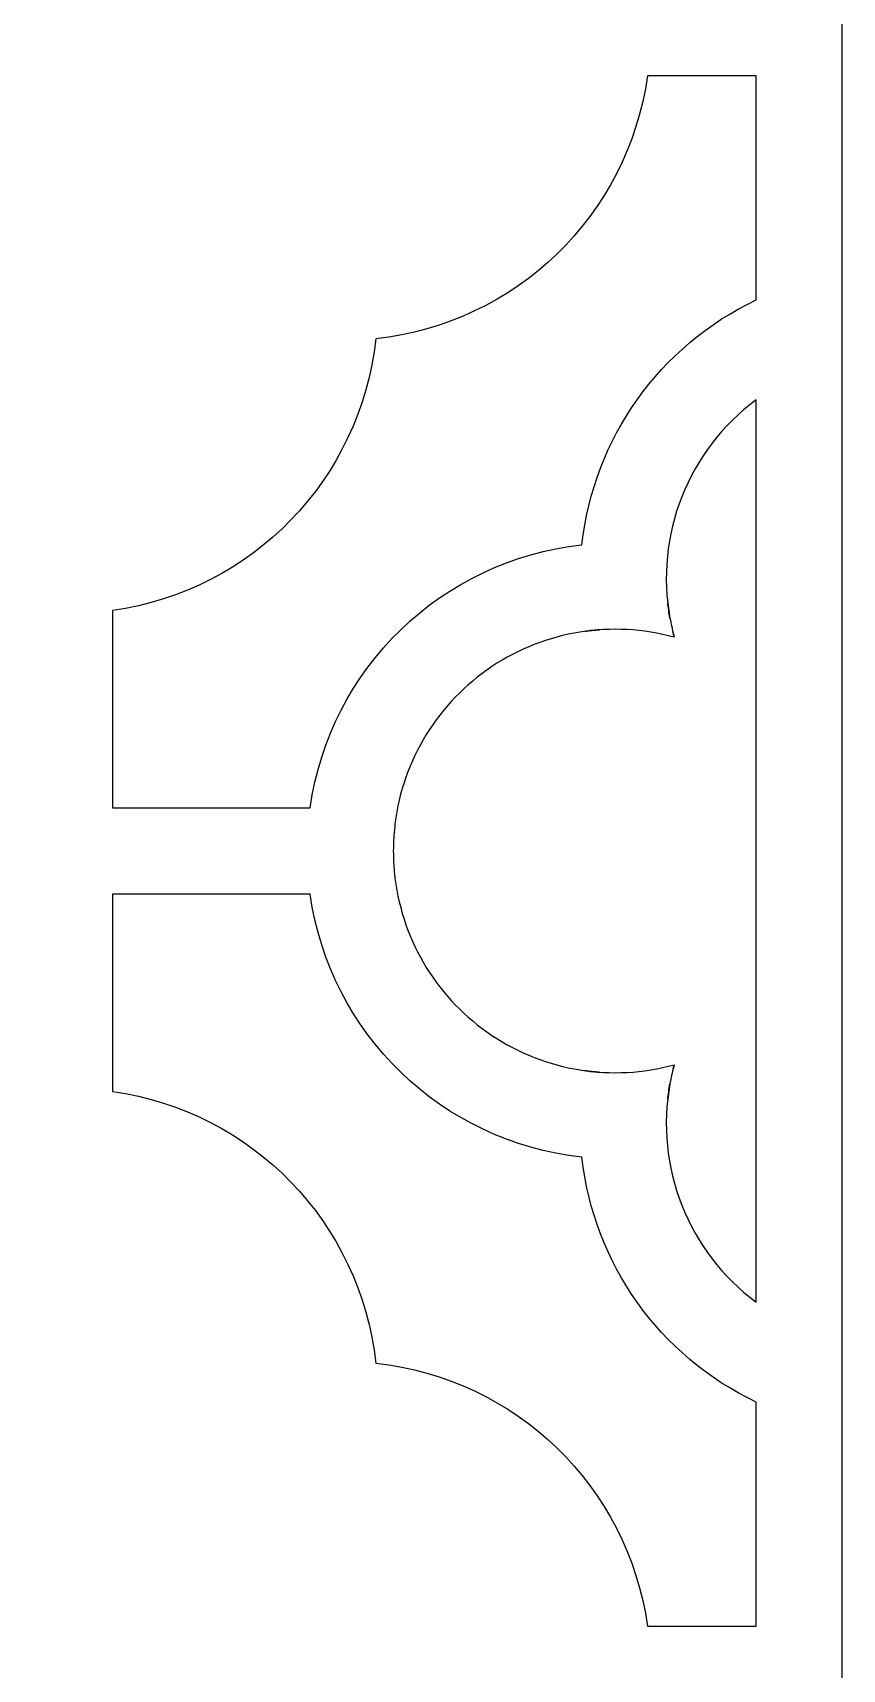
# Model space of a CAD drawing. Header units: centimetres. Extents: x -8.6 to 7.4, y -2.5 to 11.8.
# Drawn here: x 6.103 to 7.373, y 4.664 to 7.233 of the extents above; entities that cross this region are included whole.
import ezdxf

# ---------------------------------------------------------------- set-up
doc = ezdxf.new("R2010")
doc.units = ezdxf.units.CM
doc.header["$MEASUREMENT"] = 0
doc.layers.add('layer 1', color=7, linetype='Continuous')

msp = doc.modelspace()

# ---------------------------------------------------------------- linework, layer by layer
at = {"layer": 'layer 1', "color": 242}
for points, knots in [([(-0.18941, 11.81631), (-0.18941, 11.81631), (-0.0542, 11.81631), (-0.0542, 11.81631), (-0.0542, 11.81631), (-0.0542, 11.81631), (7.23783, 11.81631), (7.23783, 11.81631), (7.23783, 11.81631), (7.23783, 11.81631), (7.37304, 11.81631), (7.37304, 11.81631), (7.37304, 11.81631), (7.37304, 11.81631), (7.37304, 11.6811), (7.37304, 11.6811), (7.37304, 11.6811), (7.37304, 11.6811), (7.37304, -2.35212), (7.37304, -2.35212), (7.37304, -2.35212), (7.37304, -2.35212), (7.37304, -2.48733), (7.37304, -2.48733), (7.37304, -2.48733), (7.37304, -2.48733), (7.23783, -2.48733), (7.23783, -2.48733), (7.23783, -2.48733), (7.23783, -2.48733), (-0.0542, -2.48733), (-0.0542, -2.48733), (-0.0542, -2.48733), (-0.0542, -2.48733), (-0.18941, -2.48733), (-0.18941, -2.48733), (-0.18941, -2.48733), (-0.18941, -2.48733), (-0.18941, -2.35212), (-0.18941, -2.35212), (-0.18941, -2.35212), (-0.18941, -2.35212), (-0.18941, 11.6811), (-0.18941, 11.6811), (-0.18941, 11.6811), (-0.18941, 11.6811), (-0.18941, 11.81631), (-0.18941, 11.81631)], [0, 0, 0, 0, 0.0769231, 0.0769231, 0.0769231, 0.0769231, 0.1538462, 0.1538462, 0.1538462, 0.1538462, 0.2307692, 0.2307692, 0.2307692, 0.2307692, 0.3076923, 0.3076923, 0.3076923, 0.3076923, 0.3846154, 0.3846154, 0.3846154, 0.3846154, 0.4615385, 0.4615385, 0.4615385, 0.4615385, 0.5384615, 0.5384615, 0.5384615, 0.5384615, 0.6153846, 0.6153846, 0.6153846, 0.6153846, 0.6923077, 0.6923077, 0.6923077, 0.6923077, 0.7692308, 0.7692308, 0.7692308, 0.7692308, 0.8461538, 0.8461538, 0.8461538, 0.8461538, 1, 1, 1, 1]), ([(7.23783, 6.81388), (7.08616, 6.74174), (6.98275, 6.59631), (6.96458, 6.42934), (6.96458, 6.42934), (6.74451, 6.40564), (6.56879, 6.23571), (6.53814, 6.01649), (6.53814, 6.01649), (6.53814, 6.01649), (6.41792, 6.01649), (6.41792, 6.01649), (6.41792, 6.01649), (6.41792, 6.01649), (6.22822, 6.01649), (6.22822, 6.01649), (6.22822, 6.01649), (6.22822, 6.01649), (6.22822, 6.12931), (6.22822, 6.12931), (6.22822, 6.12931), (6.22822, 6.12931), (6.22822, 6.22786), (6.22822, 6.22786), (6.22822, 6.22786), (6.22822, 6.22786), (6.22822, 6.26115), (6.22822, 6.26115), (6.22822, 6.26115), (6.22822, 6.26115), (6.22822, 6.32643), (6.22822, 6.32643), (6.22822, 6.32643), (6.4474, 6.35723), (6.61753, 6.53276), (6.64106, 6.75284), (6.64106, 6.75284), (6.86113, 6.77655), (7.03684, 6.94649), (7.06749, 7.16569), (7.06749, 7.16569), (7.06749, 7.16569), (7.18756, 7.16569), (7.18756, 7.16569), (7.18756, 7.16569), (7.18756, 7.16569), (7.22483, 7.16569), (7.22483, 7.16569), (7.22483, 7.16569), (7.22483, 7.16569), (7.23783, 7.16569), (7.23783, 7.16569), (7.23783, 7.16569), (7.23783, 7.16569), (7.23783, 6.81388), (7.23783, 6.81388)], [0, 0, 0, 0, 0.0666667, 0.0666667, 0.0666667, 0.0666667, 0.1333333, 0.1333333, 0.1333333, 0.1333333, 0.2, 0.2, 0.2, 0.2, 0.2666667, 0.2666667, 0.2666667, 0.2666667, 0.3333333, 0.3333333, 0.3333333, 0.3333333, 0.4, 0.4, 0.4, 0.4, 0.4666667, 0.4666667, 0.4666667, 0.4666667, 0.5333333, 0.5333333, 0.5333333, 0.5333333, 0.6, 0.6, 0.6, 0.6, 0.6666667, 0.6666667, 0.6666667, 0.6666667, 0.7333333, 0.7333333, 0.7333333, 0.7333333, 0.8, 0.8, 0.8, 0.8, 0.8666667, 0.8666667, 0.8666667, 0.8666667, 1, 1, 1, 1]), ([(7.23783, 5.24094), (7.18562, 5.2797), (7.14526, 5.33233), (7.12135, 5.39281), (7.12135, 5.39281), (7.09743, 5.45329), (7.09095, 5.5193), (7.10264, 5.58328), (7.10264, 5.58328), (7.10119, 5.5753), (7.10002, 5.56728), (7.09912, 5.55922), (7.09912, 5.55922), (7.10013, 5.56842), (7.10152, 5.57759), (7.10327, 5.58668), (7.10327, 5.58668), (7.105, 5.59566), (7.10708, 5.60456), (7.10952, 5.61337), (7.10952, 5.61337), (7.10952, 5.61337), (7.1078, 5.60707), (7.1078, 5.60707), (7.1078, 5.60707), (7.1078, 5.60707), (7.10944, 5.61336), (7.10944, 5.61336), (7.10944, 5.61336), (7.01192, 5.58648), (6.90746, 5.60335), (6.82332, 5.6595), (6.82332, 5.6595), (6.73916, 5.71566), (6.68363, 5.80579), (6.67124, 5.90621), (6.67124, 5.90621), (6.67124, 5.90621), (6.671, 5.90831), (6.671, 5.90831), (6.671, 5.90831), (6.67059, 5.91183), (6.67023, 5.91535), (6.66992, 5.91888), (6.66992, 5.91888), (6.66992, 5.91888), (6.66945, 5.92527), (6.66945, 5.92527), (6.66945, 5.92527), (6.66945, 5.92527), (6.6693, 5.92741), (6.6693, 5.92741), (6.6693, 5.92741), (6.6693, 5.92741), (6.66904, 5.93161), (6.66904, 5.93161), (6.66904, 5.93161), (6.66904, 5.93161), (6.66896, 5.93381), (6.66896, 5.93381), (6.66896, 5.93381), (6.66896, 5.93381), (6.66885, 5.93655), (6.66885, 5.93655), (6.66885, 5.93655), (6.66885, 5.93655), (6.66881, 5.93811), (6.66881, 5.93811), (6.66881, 5.93811), (6.66881, 5.93811), (6.66873, 5.93992), (6.66873, 5.93992), (6.66873, 5.93992), (6.66873, 5.93992), (6.66871, 5.94217), (6.66871, 5.94217), (6.66871, 5.94217), (6.66871, 5.94217), (6.66869, 5.94354), (6.66869, 5.94354), (6.66869, 5.94354), (6.66869, 5.94354), (6.66864, 5.94568), (6.66864, 5.94568), (6.66864, 5.94568), (6.66864, 5.94568), (6.66863, 5.94783), (6.66863, 5.94783), (6.66863, 5.94783), (6.66863, 5.94783), (6.66863, 5.94999), (6.66863, 5.94999), (6.66863, 5.94999), (6.66863, 5.94999), (6.66864, 5.95217), (6.66864, 5.95217), (6.66864, 5.95217), (6.66864, 5.95217), (6.66867, 5.95399), (6.66867, 5.95399), (6.66867, 5.95399), (6.66867, 5.95399), (6.66869, 5.9554), (6.66869, 5.9554), (6.66869, 5.9554), (6.66869, 5.9554), (6.66873, 5.95756), (6.66873, 5.95756), (6.66873, 5.95756), (6.66873, 5.95756), (6.66881, 5.9597), (6.66881, 5.9597), (6.66881, 5.9597), (6.66881, 5.9597), (6.66885, 5.96126), (6.66885, 5.96126), (6.66885, 5.96126), (6.66885, 5.96126), (6.66892, 5.96294), (6.66892, 5.96294), (6.66892, 5.96294), (6.66892, 5.96294), (6.66899, 5.96509), (6.66899, 5.96509), (6.66899, 5.96509), (6.66899, 5.96509), (6.6693, 5.97036), (6.6693, 5.97036), (6.6693, 5.97036), (6.6693, 5.97036), (6.66945, 5.97258), (6.66945, 5.97258), (6.66945, 5.97258), (6.66945, 5.97258), (6.66983, 5.97791), (6.66983, 5.97791), (6.66983, 5.97791), (6.66983, 5.97791), (6.67075, 5.98741), (6.67075, 5.98741), (6.67075, 5.98741), (6.67075, 5.98741), (6.671, 5.98952), (6.671, 5.98952), (6.671, 5.98952), (6.671, 5.98952), (6.67124, 5.99162), (6.67124, 5.99162), (6.67124, 5.99162), (6.68357, 6.09205), (6.73915, 6.18216), (6.82332, 6.23832), (6.82332, 6.23832), (6.90746, 6.29447), (7.01192, 6.31127), (7.10944, 6.28443), (7.10944, 6.28443), (7.10944, 6.28443), (7.1078, 6.2907), (7.1078, 6.2907), (7.1078, 6.2907), (7.1078, 6.2907), (7.10944, 6.2844), (7.10944, 6.2844), (7.10944, 6.2844), (7.10708, 6.29323), (7.10502, 6.30213), (7.10328, 6.3111), (7.10328, 6.3111), (7.10152, 6.3202), (7.10013, 6.32936), (7.09912, 6.33857), (7.09912, 6.33857), (7.10001, 6.33051), (7.10119, 6.32248), (7.10264, 6.3145), (7.10264, 6.3145), (7.09095, 6.37849), (7.09744, 6.44451), (7.12135, 6.505), (7.12135, 6.505), (7.14526, 6.56548), (7.18562, 6.61811), (7.23783, 6.65689), (7.23783, 6.65689), (7.23783, 6.65689), (7.23783, 5.24094), (7.23783, 5.24094), (7.23783, 5.24094), (7.23783, 5.24094), (7.23783, 5.24094), (7.23783, 5.24094)], [0, 0, 0, 0, 0.0204082, 0.0204082, 0.0204082, 0.0204082, 0.0408163, 0.0408163, 0.0408163, 0.0408163, 0.0612245, 0.0612245, 0.0612245, 0.0612245, 0.0816327, 0.0816327, 0.0816327, 0.0816327, 0.1020408, 0.1020408, 0.1020408, 0.1020408, 0.122449, 0.122449, 0.122449, 0.122449, 0.1428571, 0.1428571, 0.1428571, 0.1428571, 0.1632653, 0.1632653, 0.1632653, 0.1632653, 0.1836735, 0.1836735, 0.1836735, 0.1836735, 0.2040816, 0.2040816, 0.2040816, 0.2040816, 0.2244898, 0.2244898, 0.2244898, 0.2244898, 0.244898, 0.244898, 0.244898, 0.244898, 0.2653061, 0.2653061, 0.2653061, 0.2653061, 0.2857143, 0.2857143, 0.2857143, 0.2857143, 0.3061224, 0.3061224, 0.3061224, 0.3061224, 0.3265306, 0.3265306, 0.3265306, 0.3265306, 0.3469388, 0.3469388, 0.3469388, 0.3469388, 0.3673469, 0.3673469, 0.3673469, 0.3673469, 0.3877551, 0.3877551, 0.3877551, 0.3877551, 0.4081633, 0.4081633, 0.4081633, 0.4081633, 0.4285714, 0.4285714, 0.4285714, 0.4285714, 0.4489796, 0.4489796, 0.4489796, 0.4489796, 0.4693878, 0.4693878, 0.4693878, 0.4693878, 0.4897959, 0.4897959, 0.4897959, 0.4897959, 0.5102041, 0.5102041, 0.5102041, 0.5102041, 0.5306122, 0.5306122, 0.5306122, 0.5306122, 0.5510204, 0.5510204, 0.5510204, 0.5510204, 0.5714286, 0.5714286, 0.5714286, 0.5714286, 0.5918367, 0.5918367, 0.5918367, 0.5918367, 0.6122449, 0.6122449, 0.6122449, 0.6122449, 0.6326531, 0.6326531, 0.6326531, 0.6326531, 0.6530612, 0.6530612, 0.6530612, 0.6530612, 0.6734694, 0.6734694, 0.6734694, 0.6734694, 0.6938776, 0.6938776, 0.6938776, 0.6938776, 0.7142857, 0.7142857, 0.7142857, 0.7142857, 0.7346939, 0.7346939, 0.7346939, 0.7346939, 0.755102, 0.755102, 0.755102, 0.755102, 0.7755102, 0.7755102, 0.7755102, 0.7755102, 0.7959184, 0.7959184, 0.7959184, 0.7959184, 0.8163265, 0.8163265, 0.8163265, 0.8163265, 0.8367347, 0.8367347, 0.8367347, 0.8367347, 0.8571429, 0.8571429, 0.8571429, 0.8571429, 0.877551, 0.877551, 0.877551, 0.877551, 0.8979592, 0.8979592, 0.8979592, 0.8979592, 0.9183673, 0.9183673, 0.9183673, 0.9183673, 0.9387755, 0.9387755, 0.9387755, 0.9387755, 0.9591837, 0.9591837, 0.9591837, 0.9591837, 1, 1, 1, 1]), ([(6.96902, 6.29367), (6.97675, 6.29472), (6.98452, 6.29552), (6.9923, 6.29608), (6.9923, 6.29608), (6.98452, 6.29552), (6.97675, 6.29472), (6.96902, 6.29367)], [0, 0, 0, 0, 0.3333333, 0.3333333, 0.3333333, 0.3333333, 1, 1, 1, 1]), ([(7.23783, 4.73209), (7.23783, 4.73209), (7.22483, 4.73209), (7.22483, 4.73209), (7.22483, 4.73209), (7.22483, 4.73209), (7.18756, 4.73209), (7.18756, 4.73209), (7.18756, 4.73209), (7.18756, 4.73209), (7.06749, 4.73209), (7.06749, 4.73209), (7.06749, 4.73209), (7.03668, 4.95127), (6.86115, 5.1214), (6.64106, 5.14494), (6.64106, 5.14494), (6.61736, 5.36501), (6.44743, 5.54072), (6.22822, 5.57136), (6.22822, 5.57136), (6.22822, 5.57136), (6.22822, 5.63665), (6.22822, 5.63665), (6.22822, 5.63665), (6.22822, 5.63665), (6.22822, 5.66991), (6.22822, 5.66991), (6.22822, 5.66991), (6.22822, 5.66991), (6.22822, 5.76847), (6.22822, 5.76847), (6.22822, 5.76847), (6.22822, 5.76847), (6.22822, 5.88129), (6.22822, 5.88129), (6.22822, 5.88129), (6.22822, 5.88129), (6.41792, 5.88129), (6.41792, 5.88129), (6.41792, 5.88129), (6.41792, 5.88129), (6.53814, 5.88129), (6.53814, 5.88129), (6.53814, 5.88129), (6.56895, 5.6621), (6.74449, 5.49197), (6.96458, 5.46843), (6.96458, 5.46843), (6.98282, 5.30148), (7.08613, 5.15599), (7.23783, 5.08392), (7.23783, 5.08392), (7.23783, 5.08392), (7.23783, 4.73209), (7.23783, 4.73209)], [0, 0, 0, 0, 0.0666667, 0.0666667, 0.0666667, 0.0666667, 0.1333333, 0.1333333, 0.1333333, 0.1333333, 0.2, 0.2, 0.2, 0.2, 0.2666667, 0.2666667, 0.2666667, 0.2666667, 0.3333333, 0.3333333, 0.3333333, 0.3333333, 0.4, 0.4, 0.4, 0.4, 0.4666667, 0.4666667, 0.4666667, 0.4666667, 0.5333333, 0.5333333, 0.5333333, 0.5333333, 0.6, 0.6, 0.6, 0.6, 0.6666667, 0.6666667, 0.6666667, 0.6666667, 0.7333333, 0.7333333, 0.7333333, 0.7333333, 0.8, 0.8, 0.8, 0.8, 0.8666667, 0.8666667, 0.8666667, 0.8666667, 1, 1, 1, 1]), ([(6.96902, 5.60411), (6.97675, 5.60306), (6.98452, 5.60226), (6.9923, 5.60171), (6.9923, 5.60171), (6.98452, 5.60226), (6.97675, 5.60306), (6.96902, 5.60411)], [0, 0, 0, 0, 0.3333333, 0.3333333, 0.3333333, 0.3333333, 1, 1, 1, 1])]:
    msp.add_open_spline(points, degree=3, knots=knots, dxfattribs=at)

doc.saveas('drawing.dxf')
